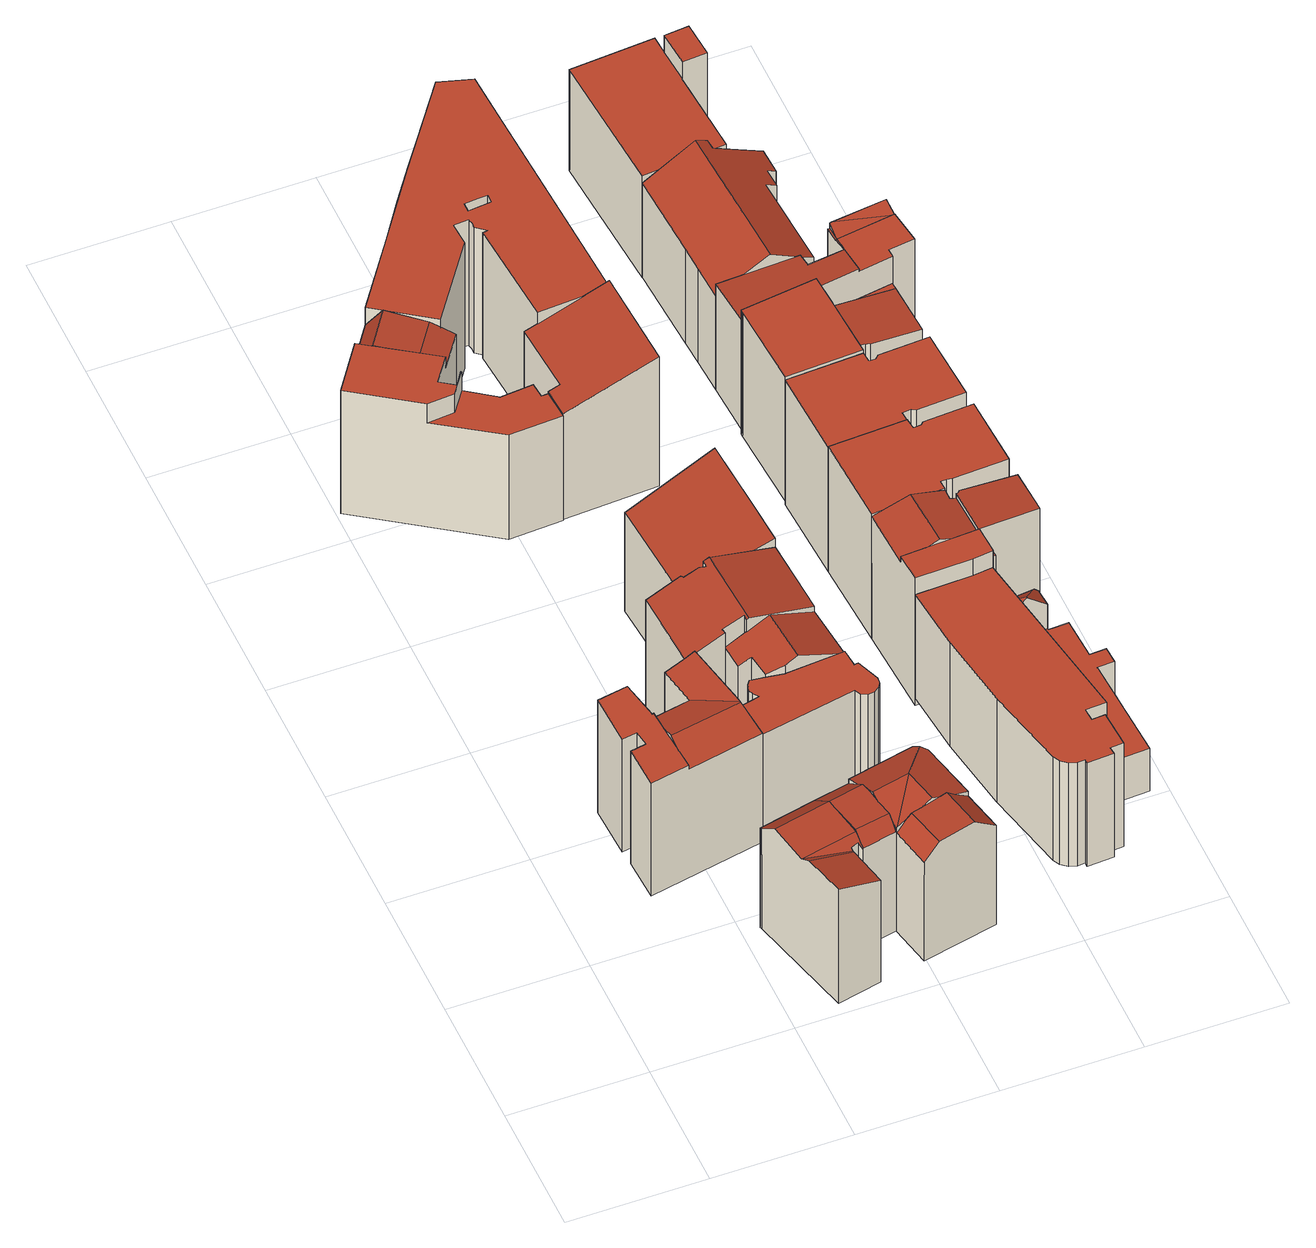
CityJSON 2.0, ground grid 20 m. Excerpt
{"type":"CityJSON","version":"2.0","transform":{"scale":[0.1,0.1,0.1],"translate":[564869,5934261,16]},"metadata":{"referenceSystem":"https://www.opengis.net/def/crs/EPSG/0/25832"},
"CityObjects":{
"building1":{"type":"Building","attributes":{"Gemeindeschluessel":"02000000","Geometrietyp2DReferenz":"3000","function":"31001_1120","roofType":"3100","measuredHeight":21.72,"storeysAboveGround":6},"geometry":[{"type":"MultiSurface","lod":"2","boundaries":[[[0,1,2,3]],[[4,5,6]],[[7,8,9]],[[10,11,12,13]],[[13,12,14,15]],[[15,14,16,17]],[[17,16,18,19]],[[20,21,22,23]],[[23,22,24,25]],[[10,13,15,17,19,0,3,26,27,20,23,25,28,29]],[[30,27,26,31,5,4]],[[9,8,11,10,29,32]],[[21,20,27,30,33]],[[29,28,34,35,36,32]],[[34,28,25,24]],[[7,37,6]],[[1,0,19,18]],[[31,26,3,2]],[[34,24,22,21,33,35]],[[37,7,9,32,36]],[[37,36,35,33,30,4,6]],[[31,2,1,18,16,14,12,11,8,7,6,5]]],"semantics":{"surfaces":[{"type":"WallSurface"},{"type":"GroundSurface"},{"type":"RoofSurface"}],"values":[0,0,0,0,0,0,0,0,0,1,0,0,0,0,0,0,0,0,2,2,2,2]}}]},
"building2":{"type":"Building","attributes":{"Gemeindeschluessel":"02000000","Geometrietyp2DReferenz":"3000","function":"31001_1010","roofType":"3100","measuredHeight":21.53,"storeysAboveGround":5},"geometry":[{"type":"MultiSurface","lod":"2","boundaries":[[[38,39,40,41,42]],[[43,44,40,39]],[[45,46,47,48,49,44,43]],[[50,51,45,43]],[[52,53,51,50]],[[40,54,55,56,41]],[[57,54,40,58,59,60]],[[49,61,62,59,58]],[[57,63,64,65,66,67,55]],[[62,68,69,70,64,63,60]],[[71,72,64,70,73]],[[71,74,75,76,77,78]],[[79,80,81,65,64,72,78]],[[76,82,83,79,77]],[[84,38,42,85]],[[86,48,47,87]],[[87,47,46,88]],[[89,53,52,90]],[[55,67,56]],[[61,68,62]],[[73,70,91]],[[83,80,79]],[[90,52,50,43,39,38,84]],[[92,93,91,70,69,94]],[[92,94,86,87,88,89,90,84,85,95,96,97]],[[95,85,42,41,56,67,66]],[[86,94,69,68,61,49,48]],[[89,88,46,45,51,53]],[[40,44,49,58,40,41]],[[93,92,97,82,76,75]],[[97,96,81,80,83,82]],[[79,78,77]],[[71,73,74]],[[71,78,72]],[[57,60,63]],[[96,95,66,65,81]],[[62,60,59]],[[57,55,54]],[[93,75,74,73,91]]],"semantics":{"surfaces":[{"type":"RoofSurface"},{"type":"WallSurface"},{"type":"GroundSurface"}],"values":[0,0,0,0,0,0,0,0,0,0,0,0,0,0,1,1,1,1,1,1,1,1,1,1,2,1,1,1,1,1,1,1,1,1,1,1,1,1,0]}}]},
"building3":{"type":"Building","attributes":{"Gemeindeschluessel":"02000000","Geometrietyp2DReferenz":"3000","function":"31001_1120","roofType":"1000","measuredHeight":23.2,"storeysAboveGround":5},"geometry":[{"type":"MultiSurface","lod":"2","boundaries":[[[98,99,100,101,102,103,104,105,106,107,108]],[[99,109,110,111,112]],[[98,113,114,110,109]],[[115,116,117,114,113]],[[112,100,99]],[[118,107,106,119]],[[119,106,105,120]],[[121,104,103,122]],[[122,103,102,123]],[[124,117,116,125]],[[126,127,128,129]],[[129,128,130,131]],[[132,133,134,135]],[[136,137,123,102,101,138]],[[136,138,139,124,125,118,119,120,132,135,126,129,131]],[[130,128,127,134,133,121,122,123,137]],[[124,139,111,110,114,117]],[[130,137,136,131]],[[134,127,126,135]],[[99,98,109]],[[132,120,105,104,121,133]],[[118,125,116,115,108,107]],[[98,108,115,113]],[[139,138,101,100,112,111]]],"semantics":{"surfaces":[{"type":"RoofSurface"},{"type":"WallSurface"},{"type":"GroundSurface"}],"values":[0,0,0,0,1,1,1,1,1,1,1,1,1,1,2,0,1,1,1,1,1,1,1,1]}}]},
"building4":{"type":"Building","attributes":{"Gemeindeschluessel":"02000000","Geometrietyp2DReferenz":"3000","function":"31001_2010","roofType":"1000","measuredHeight":19.96,"storeysAboveGround":6},"geometry":[{"type":"MultiSurface","lod":"2","boundaries":[[[140,141,142,143]],[[143,142,144,145]],[[146,147,148,149]],[[150,151,152,153]],[[153,152,154,155]],[[155,154,156,157]],[[157,156,158,159]],[[159,158,160,161]],[[162,163,141,140]],[[164,165,166,167]],[[167,166,168,169]],[[169,168,170,171]],[[171,170,172,173]],[[160,158,156,154,152,151,174,148,147,175,172,170,168,166,165,144,142,141,163]],[[150,153,155,157,159,161,162,140,143,145,164,167,169,171,173,176,146,149,177]],[[176,173,172,175]],[[162,161,160,163]],[[150,177,174,151]],[[177,149,148,174]],[[146,176,175,147]],[[164,145,144,165]]],"semantics":{"surfaces":[{"type":"WallSurface"},{"type":"RoofSurface"},{"type":"GroundSurface"}],"values":[0,0,0,0,0,0,0,0,0,0,0,0,0,1,2,0,0,0,0,0,0]}}]},
"building5":{"type":"Building","attributes":{"Gemeindeschluessel":"02000000","Geometrietyp2DReferenz":"3000","function":"31001_1120","roofType":"3100","measuredHeight":23.03,"storeysAboveGround":5},"geometry":[{"type":"MultiSurface","lod":"2","boundaries":[[[178,179,180,181,182]],[[183,184,185,186]],[[186,185,187,188]],[[188,187,189,190]],[[190,189,191,192]],[[192,191,193,194]],[[195,196,197,198]],[[198,197,199,200]],[[200,199,201,202]],[[203,181,180,204]],[[204,180,179,205]],[[206,207,208,209]],[[195,198,200,202,206,209,183,186,188,190,192,194,203,204,205]],[[184,183,209,208]],[[207,206,202,201]],[[195,205,179,178,196]],[[203,194,193,182,181]],[[207,201,199,197,196,178,182,193,191,189,187,185,184,208]]],"semantics":{"surfaces":[{"type":"RoofSurface"},{"type":"WallSurface"},{"type":"GroundSurface"}],"values":[0,1,1,1,1,1,1,1,1,1,1,1,2,1,1,1,1,0]}}]},
"building6":{"type":"Building","attributes":{"Gemeindeschluessel":"02000000","Geometrietyp2DReferenz":"3000","function":"31001_1120","roofType":"3100","measuredHeight":22.2,"storeysAboveGround":5},"geometry":[{"type":"MultiSurface","lod":"2","boundaries":[[[210,211,212,213,214,215,216]],[[217,214,213,218]],[[218,213,212,219]],[[219,212,211,220]],[[220,211,210,221]],[[217,218,219,220,221,222,223]],[[222,221,210,216,224]],[[215,214,217,223,225]],[[225,223,222,224]],[[225,224,216,215]]],"semantics":{"surfaces":[{"type":"RoofSurface"},{"type":"WallSurface"},{"type":"GroundSurface"}],"values":[0,1,1,1,1,2,1,1,1,0]}}]},
"building7":{"type":"Building","attributes":{"Gemeindeschluessel":"02000000","Geometrietyp2DReferenz":"3000","function":"31001_1010","roofType":"2100","measuredHeight":22,"storeysAboveGround":6},"geometry":[{"type":"MultiSurface","lod":"2","boundaries":[[[226,227,228,229]],[[229,228,230,231]],[[203,232,233,194]],[[194,233,234,186]],[[186,234,227,226]],[[204,235,232,203]],[[235,204,231,230]],[[231,204,203,194,186,226,229]],[[235,230,228,227,234,233,232]]],"semantics":{"surfaces":[{"type":"WallSurface"},{"type":"GroundSurface"},{"type":"RoofSurface"}],"values":[0,0,0,0,0,0,0,1,2]}}]},
"building8":{"type":"Building","attributes":{"Gemeindeschluessel":"02000000","Geometrietyp2DReferenz":"3000","function":"31001_1120","roofType":"1000","measuredHeight":23.42,"storeysAboveGround":5},"geometry":[{"type":"MultiSurface","lod":"2","boundaries":[[[236,237,238,239]],[[239,238,240,241]],[[241,240,242,243]],[[244,245,246,247]],[[248,249,250,251]],[[252,253,254,255]],[[255,254,256,257]],[[257,256,258,259]],[[259,258,260,261]],[[262,263,264,265]],[[255,257,259,261,266,267,268,236,239,241,243,269,270,271,272,244,247,273,274,252],[265,275,248,251,276,262]],[[240,238,237,277,278,279,260,258,256,254,253,280,281,246,245,282,283,284,285,242],[286,264,263,287,250,249]],[[242,285,284,283,271,270,269,243]],[[281,280,253,252,274,273,247,246]],[[266,261,260,279,278,267]],[[250,287,263,262,276,251]],[[248,275,265,264,286,249]],[[283,282,245,244,272,271]],[[236,268,267,278,277,237]]],"semantics":{"surfaces":[{"type":"WallSurface"},{"type":"GroundSurface"},{"type":"RoofSurface"}],"values":[0,0,0,0,0,0,0,0,0,0,1,2,0,0,0,0,0,0,0]}}]},
"building9":{"type":"Building","attributes":{"Gemeindeschluessel":"02000000","Geometrietyp2DReferenz":"3000","function":"31001_1120","roofType":"2100","measuredHeight":24.19,"storeysAboveGround":5},"geometry":[{"type":"MultiSurface","lod":"2","boundaries":[[[288,289,290,291,292,293,294]],[[295,296,297,298,299,300,301]],[[295,294,293,296]],[[296,293,292,297]],[[297,292,291,298]],[[298,291,290,299]],[[299,290,289,300]],[[300,289,288,301]],[[301,288,294,295]]],"semantics":{"surfaces":[{"type":"RoofSurface"},{"type":"GroundSurface"},{"type":"WallSurface"}],"values":[0,1,2,2,2,2,2,2,2]}}]},
"building10":{"type":"Building","attributes":{"Gemeindeschluessel":"02000000","Geometrietyp2DReferenz":"3000","function":"31001_3020","roofType":"1000","measuredHeight":19.42,"storeysAboveGround":4},"geometry":[{"type":"MultiSurface","lod":"2","boundaries":[[[302,303,304,305,306,307,308]],[[304,309,305]],[[303,310,311,309,304]],[[312,313,314,315]],[[315,314,316,317]],[[318,319,320,321]],[[322,323,324,325]],[[325,324,326,327]],[[327,326,328,329]],[[329,328,330,331]],[[331,330,332,333]],[[333,332,334,335]],[[335,334,336,337]],[[337,336,338,339]],[[340,308,307,341]],[[341,307,306,342]],[[343,344,345,346]],[[346,345,347,348]],[[348,347,349,350]],[[350,349,351,352]],[[352,351,353,354]],[[312,315,317,322,325,327,329,331,333,335,337,339,318,321,355,356,340,341,342,357,358,343,346,348,350,352,354]],[[320,319,338,336,334,332,330,328,326,324,323,316,314,313,359,360,361,362]],[[363,359,313,312,354,353]],[[357,342,306,305,309,311]],[[344,343,358,364]],[[358,357,311,310,365,364]],[[365,310,303,302,366]],[[338,319,318,339]],[[316,323,322,317]],[[320,362,355,321]],[[360,359,363,366,302,308]],[[340,356,361,360,308]],[[362,361,356,355]],[[365,366,363,353,351,349,347,345,344,364]]],"semantics":{"surfaces":[{"type":"RoofSurface"},{"type":"WallSurface"},{"type":"GroundSurface"}],"values":[0,0,0,1,1,1,1,1,1,1,1,1,1,1,1,1,1,1,1,1,1,2,0,1,1,1,1,1,1,1,1,1,1,1,0]}}]},
"building11":{"type":"Building","attributes":{"Gemeindeschluessel":"02000000","Geometrietyp2DReferenz":"3000","function":"31001_1120","roofType":"3100","measuredHeight":24.49,"storeysAboveGround":5},"geometry":[{"type":"MultiSurface","lod":"2","boundaries":[[[367,368,369,370,371]],[[372,373,374,375,376,368,377,378]],[[369,376,379,380,381,382,370]],[[383,384,385,386,387,388,389,390]],[[391,392,393,394,379]],[[367,377,368]],[[379,376,375]],[[375,374,391,379]],[[395,373,372,396]],[[397,382,381,398]],[[399,389,388,400]],[[400,388,387,401]],[[401,387,386,402]],[[402,386,385,403]],[[394,384,383,379]],[[379,383,390,380]],[[404,393,392,405]],[[404,405,395,396,406,407,397,398,399,400,401,402,403]],[[407,406,378,377,367,371]],[[404,403,385,384,394,393]],[[399,398,381,380,390,389]],[[406,396,372,378]],[[395,405,392,391,374,373]],[[368,376,369]],[[397,407,371,370,382]]],"semantics":{"surfaces":[{"type":"RoofSurface"},{"type":"WallSurface"},{"type":"GroundSurface"}],"values":[0,0,0,0,0,1,1,1,1,1,1,1,1,1,1,1,1,2,1,1,1,1,1,1,1]}}]},
"building12":{"type":"Building","attributes":{"Gemeindeschluessel":"02000000","Geometrietyp2DReferenz":"3000","function":"31001_1120","roofType":"1000","measuredHeight":23.37,"storeysAboveGround":5},"geometry":[{"type":"MultiSurface","lod":"2","boundaries":[[[408,409,410,411,412,413,414,415,416,417,418,419]],[[420,421,422,423,424,425,426,427,428,429,397,407]],[[420,419,418,421]],[[421,418,417,422]],[[422,417,416,423]],[[423,416,415,424]],[[424,415,414,425]],[[425,414,413,426]],[[426,413,412,427]],[[427,412,411,428]],[[428,411,410,429]],[[429,410,409,397]],[[397,409,408,407]],[[407,408,419,420]]],"semantics":{"surfaces":[{"type":"RoofSurface"},{"type":"GroundSurface"},{"type":"WallSurface"}],"values":[0,1,2,2,2,2,2,2,2,2,2,2,2,2]}}]},
"building13":{"type":"Building","attributes":{"Gemeindeschluessel":"02000000","Geometrietyp2DReferenz":"3000","function":"31001_1120","roofType":"1000","measuredHeight":23.37,"storeysAboveGround":5},"geometry":[{"type":"MultiSurface","lod":"2","boundaries":[[[430,431,432,433,434,435,436,437,438,439,440,441]],[[442,443,444,445,446,447,448,449,450,451,421,420]],[[442,441,440,443]],[[443,440,439,444]],[[444,439,438,445]],[[445,438,437,446]],[[446,437,436,447]],[[447,436,435,448]],[[448,435,434,449]],[[449,434,433,450]],[[450,433,432,451]],[[451,432,431,421]],[[421,431,430,420]],[[420,430,441,442]]],"semantics":{"surfaces":[{"type":"RoofSurface"},{"type":"GroundSurface"},{"type":"WallSurface"}],"values":[0,1,2,2,2,2,2,2,2,2,2,2,2,2]}}]},
"building14":{"type":"Building","attributes":{"Gemeindeschluessel":"02000000","Geometrietyp2DReferenz":"3000","function":"31001_1120","roofType":"1000","measuredHeight":23.29,"storeysAboveGround":5},"geometry":[{"type":"MultiSurface","lod":"2","boundaries":[[[452,453,454,455,456,457]],[[458,456,459,460]],[[461,462,463,464]],[[460,465,466,457,458]],[[467,468,462,461]],[[457,466,469,452]],[[470,452,469,471,472]],[[472,471,473,474]],[[458,457,456]],[[475,455,454,476]],[[476,454,453,477]],[[477,453,452,470]],[[467,461,464,478,479,475,476,477,470,472,474]],[[468,467,474,473]],[[475,479,459,456,455]],[[479,478,465,460,459]],[[465,478,464,463]],[[463,462,468,473,471,469,466,465]]],"semantics":{"surfaces":[{"type":"RoofSurface"},{"type":"WallSurface"},{"type":"GroundSurface"}],"values":[0,0,1,1,1,1,1,1,1,1,1,1,2,1,1,1,1,0]}}]},
"building15":{"type":"Building","attributes":{"Gemeindeschluessel":"02000000","Geometrietyp2DReferenz":"3000","function":"31001_1120","roofType":"3100","measuredHeight":21.89,"storeysAboveGround":4},"geometry":[{"type":"MultiSurface","lod":"2","boundaries":[[[480,481,482,483,484,485]],[[486,482,481,487]],[[487,481,480,488]],[[489,490,491,492]],[[493,494,495,496]],[[496,495,497,498]],[[499,500,501,502]],[[493,496,498,503,504,486,487,488,505,489,492,499,502]],[[506,507,497,495,494,501,500,491,490,484,483]],[[506,483,482,486,504]],[[497,507,503,498]],[[507,506,504,503]],[[501,494,493,502]],[[491,500,499,492]],[[505,488,480,485]],[[489,505,485,484,490]]],"semantics":{"surfaces":[{"type":"RoofSurface"},{"type":"WallSurface"},{"type":"GroundSurface"}],"values":[0,1,1,1,1,1,1,2,0,1,1,1,1,1,1,1]}}]},
"building16":{"type":"Building","attributes":{"Gemeindeschluessel":"02000000","Geometrietyp2DReferenz":"3000","function":"31001_1120","roofType":"1000","measuredHeight":20.95,"storeysAboveGround":4},"geometry":[{"type":"MultiSurface","lod":"2","boundaries":[[[508,509,510,511]],[[512,513,514,515]],[[509,516,517,518,519,520,521,522]],[[513,523,514]],[[524,512,525,526]],[[527,528,508,516,529]],[[516,508,530,517]],[[531,532,533,534]],[[509,508,516]],[[512,515,525]],[[535,520,519,536]],[[536,519,518,537]],[[509,522,510]],[[486,538,539,504]],[[531,534,486,504,527,529,540,541,535,536,537]],[[541,540,526,525,515,514,523]],[[535,541,523,513,521,520]],[[540,529,516,508,511,524,526]],[[511,510,522,521,513,512,524]],[[538,486,534,533]],[[531,537,518,517,530,532]],[[528,527,504,539]],[[528,539,538,533,532,530,508]]],"semantics":{"surfaces":[{"type":"RoofSurface"},{"type":"WallSurface"},{"type":"GroundSurface"}],"values":[0,0,0,0,0,1,1,1,1,1,1,1,1,1,2,1,1,1,1,1,1,1,0]}}]},
"building17":{"type":"Building","attributes":{"Gemeindeschluessel":"02000000","Geometrietyp2DReferenz":"3000","function":"31001_1010","roofType":"1000","measuredHeight":22.11,"storeysAboveGround":6},"geometry":[{"type":"MultiSurface","lod":"2","boundaries":[[[542,543,544,545]],[[546,547,548,549]],[[550,544,543,551]],[[552,542,545,553]],[[554,555,556,552,553,548,547]],[[557,558,559,546,549,560,550,551]],[[546,559,554,547]],[[559,558,555,554]],[[558,557,556,555]],[[557,551,543,542,552,556]],[[550,560,553,545,544]],[[560,549,548,553]]],"semantics":{"surfaces":[{"type":"RoofSurface"},{"type":"WallSurface"},{"type":"GroundSurface"}],"values":[0,1,1,1,0,2,1,1,1,1,1,1]}}]}
},
"vertices":[
[104,426,23],[104,426,234],[148,434,234],[148,434,23],[161,378,226],[161,378,234],[163,348,234],[166,307,234],[168,277,234],[168,277,226],[112,266,23],[112,266,234],[109,328,234],[109,328,23],[131,332,234],[131,332,23],[128,354,234],[128,354,23],[107,351,234],[107,351,23],[204,445,23],[204,445,226],[235,450,235],[235,450,23],[249,453,240],[249,453,23],[159,377,23],[215,388,23],[268,355,23],[279,299,23],[215,388,226],[159,377,234],[279,299,226],[215,389,226],[268,355,240],[269,349,240],[269,348,240],[165,328,240],
[220,159,212],[227,131,236],[309,149,236],[301,180,210],[219,162,210],[241,76,229],[323,94,229],[312,78,213],[311,81,217],[322,84,217],[326,79,210],[327,79,210],[245,61,238],[312,75,214],[261,1,238],[325,15,215],[360,160,236],[358,171,226],[353,191,210],[363,150,235],[323,94,232],[373,104,232],[368,126,233],[376,90,210],[375,97,221],[365,140,240],[420,152,240],[457,206,221],[450,212,218],[353,191,218],[376,90,218],[377,90,218],[377,89,218],[415,97,233],[431,101,240],[392,93,224],[400,94,232],[414,34,232],[467,45,236],[453,106,236],[442,103,235],[465,108,226],[486,113,218],[466,199,218],[499,52,209],[486,113,209],[220,159,24],[219,162,24],[326,79,24],[322,84,24],[311,81,24],[325,15,24],[261,1,24],[377,89,209],[390,28,24],[390,28,208],[377,90,24],[450,212,24],[466,199,24],[499,52,24],
[81,1090,243],[69,1098,243],[51,1110,243],[3,1041,243],[96,977,243],[135,980,243],[158,1012,243],[157,1013,243],[144,993,243],[123,1008,243],[149,1044,243],[70,1097,244],[106,1149,244],[87,1162,211],[51,1110,211],[120,1063,236],[155,1114,236],[149,1044,222],[184,1094,221],[168,1106,230],[123,1008,12],[144,993,12],[157,1013,12],[158,1012,208],[135,980,208],[96,977,208],[168,1106,12],[184,1094,12],[248,965,12],[248,965,208],[258,965,208],[258,965,12],[261,922,208],[261,922,12],[199,983,12],[199,983,208],[246,987,208],[246,987,12],[184,918,12],[184,918,208],[3,1041,12],[87,1162,12],
[268,355,24],[268,355,224],[300,362,224],[300,362,24],[294,369,224],[294,369,24],[433,367,24],[433,367,224],[439,368,224],[439,368,24],[451,324,24],[451,324,224],[447,318,224],[447,318,24],[439,313,224],[439,313,24],[430,312,224],[430,312,24],[421,316,224],[421,316,24],[417,325,224],[417,325,24],[279,299,24],[279,299,224],[292,377,24],[292,377,224],[294,386,224],[294,386,24],[299,393,224],[299,393,24],[321,390,224],[321,390,24],[346,386,224],[346,386,24],[452,334,224],[431,393,224],[431,393,24],[452,334,24],
[329,465,257],[423,475,230],[416,589,230],[323,582,256],[322,582,257],[228,567,27],[228,567,230],[280,576,245],[280,576,27],[283,572,246],[283,572,27],[305,575,252],[305,575,27],[313,571,254],[313,571,27],[313,581,254],[313,581,27],[325,464,27],[325,464,256],[325,472,256],[325,472,27],[293,468,247],[293,468,27],[294,461,247],[294,461,27],[323,582,27],[416,589,27],[423,475,27],[249,453,27],[249,453,234],[235,450,230],[235,450,27],
[294,461,220],[297,424,220],[316,426,228],[321,390,229],[346,386,239],[365,388,248],[358,468,248],[346,386,26],[321,390,26],[316,426,26],[297,424,26],[294,461,26],[423,475,26],[431,393,26],[423,475,220],[431,393,220],
[268,734,27],[268,734,211],[405,764,246],[405,764,27],[412,658,246],[412,658,27],[323,582,222],[313,581,220],[280,576,211],[416,589,246],
[245,1251,9],[245,1251,244],[247,1217,244],[247,1217,9],[168,1106,244],[168,1106,9],[87,1162,244],[87,1162,9],[319,1490,9],[319,1490,244],[367,1476,244],[367,1476,9],[272,1280,9],[272,1280,244],[272,1267,244],[272,1267,9],[388,1076,9],[388,1076,244],[287,1070,244],[287,1070,9],[275,1225,244],[275,1225,9],[282,1226,244],[282,1226,9],[268,1237,244],[268,1237,9],[305,1270,9],[305,1270,244],[305,1282,244],[305,1282,9],[268,1246,9],[267,1252,9],[266,1252,9],[156,1260,9],[195,1317,9],[231,1368,9],[258,1405,9],[371,1392,9],[378,1272,9],[293,1282,9],[283,1268,9],[266,1252,244],[267,1252,244],[268,1246,244],[378,1272,244],[371,1392,244],[258,1405,244],[231,1368,244],[195,1317,244],[156,1260,244],[293,1282,244],[283,1268,244],
[261,922,212],[396,929,256],[388,1076,256],[287,1070,223],[268,1069,217],[275,966,217],[258,965,212],[258,965,14],[275,966,14],[268,1069,14],[287,1070,14],[388,1076,14],[396,929,14],[261,922,14],
[670,435,141],[701,438,168],[701,440,168],[674,461,148],[667,461,142],[667,467,142],[665,466,141],[723,467,147],[730,440,142],[728,467,142],[680,192,18],[680,192,212],[681,174,212],[681,174,18],[700,175,212],[700,175,18],[583,254,18],[583,254,212],[565,365,212],[565,365,18],[703,120,18],[703,120,212],[684,119,212],[684,119,18],[685,108,212],[685,108,18],[647,106,212],[647,106,18],[647,112,212],[647,112,18],[636,111,212],[636,111,18],[625,115,212],[625,115,18],[616,122,212],[616,122,18],[611,132,212],[611,132,18],[665,466,18],[667,467,18],[667,461,18],[759,439,18],[759,439,97],[762,378,97],[762,378,18],[786,379,97],[786,379,18],[787,354,97],[787,354,18],[763,353,97],[763,353,18],[771,197,97],[771,197,18],[556,460,18],[637,463,18],[728,467,18],[730,438,18],[710,194,212],[665,466,212],[637,463,212],[556,460,212],[710,194,97],[730,438,97],[730,440,97],[670,435,97],
[553,502,233],[591,504,243],[608,505,249],[604,592,249],[549,589,233],[637,463,243],[665,466,243],[666,467,243],[664,508,243],[626,506,243],[553,502,243],[556,460,243],[664,508,232],[661,578,232],[652,578,235],[652,594,235],[664,508,241],[665,508,241],[665,510,241],[753,521,232],[749,586,232],[667,582,240],[663,578,240],[661,578,241],[666,467,232],[667,467,232],[670,467,232],[665,508,232],[665,466,4],[637,463,4],[652,594,4],[652,578,4],[663,578,4],[667,582,4],[749,586,4],[753,521,4],[665,510,4],[670,467,4],[667,467,4],[556,460,4],[549,589,4],
[549,589,238],[652,594,238],[651,608,238],[660,608,238],[668,606,238],[747,610,238],[742,716,238],[670,712,238],[667,708,238],[655,707,238],[653,723,238],[542,718,238],[542,718,4],[653,723,4],[655,707,4],[667,708,4],[670,712,4],[742,716,4],[747,610,4],[668,606,4],[660,608,4],[651,608,4],
[542,718,237],[653,723,237],[652,737,237],[665,738,237],[671,735,237],[741,739,237],[735,846,237],[662,842,237],[657,837,237],[647,837,237],[646,852,237],[536,847,237],[536,847,4],[646,852,4],[647,837,4],[657,837,4],[662,842,4],[735,846,4],[741,739,4],[671,735,4],[665,738,4],[652,737,4],
[645,866,238],[655,866,237],[661,863,237],[734,868,229],[730,947,229],[641,942,238],[641,942,229],[729,957,229],[641,943,229],[529,976,10],[529,976,243],[638,990,243],[638,990,10],[641,943,243],[641,942,243],[529,971,10],[529,971,243],[645,866,243],[645,866,10],[646,852,243],[646,852,10],[536,847,243],[536,847,10],[734,868,10],[661,863,10],[655,866,10],[641,943,10],[729,957,10],
[520,1141,195],[522,1104,195],[525,1052,195],[601,1055,238],[589,1275,238],[513,1269,195],[525,1052,19],[522,1104,19],[520,1141,19],[606,1277,19],[606,1277,229],[607,1262,229],[607,1262,19],[668,1228,19],[668,1228,196],[670,1200,195],[670,1200,19],[654,1199,204],[654,1199,19],[679,1267,19],[679,1267,189],[681,1229,188],[681,1229,19],[663,1059,19],[643,1056,19],[513,1269,19],[643,1056,215],[663,1059,203],
[698,1042,221],[698,1047,220],[697,1063,219],[695,1063,219],[697,1063,218],[781,1075,218],[698,1086,228],[696,1085,228],[698,1042,220],[701,1000,220],[751,1008,220],[750,1020,220],[788,1025,220],[781,1075,220],[697,1063,220],[778,1096,228],[695,1063,218],[696,1085,218],[693,1085,218],[645,1035,19],[645,1035,221],[698,1042,19],[701,1000,225],[638,990,19],[638,990,225],[529,976,225],[529,976,19],[788,1025,19],[750,1020,19],[751,1008,19],[525,1052,217],[643,1056,219],[693,1085,19],[778,1096,19],
[625,1405,240],[660,1408,240],[656,1460,240],[621,1457,240],[498,1476,18],[498,1476,208],[619,1485,208],[619,1485,18],[656,1460,18],[660,1408,18],[625,1405,208],[621,1457,208],[513,1269,208],[633,1279,208],[624,1405,208],[624,1405,18],[633,1279,18],[513,1269,18],[621,1457,18]
]}
